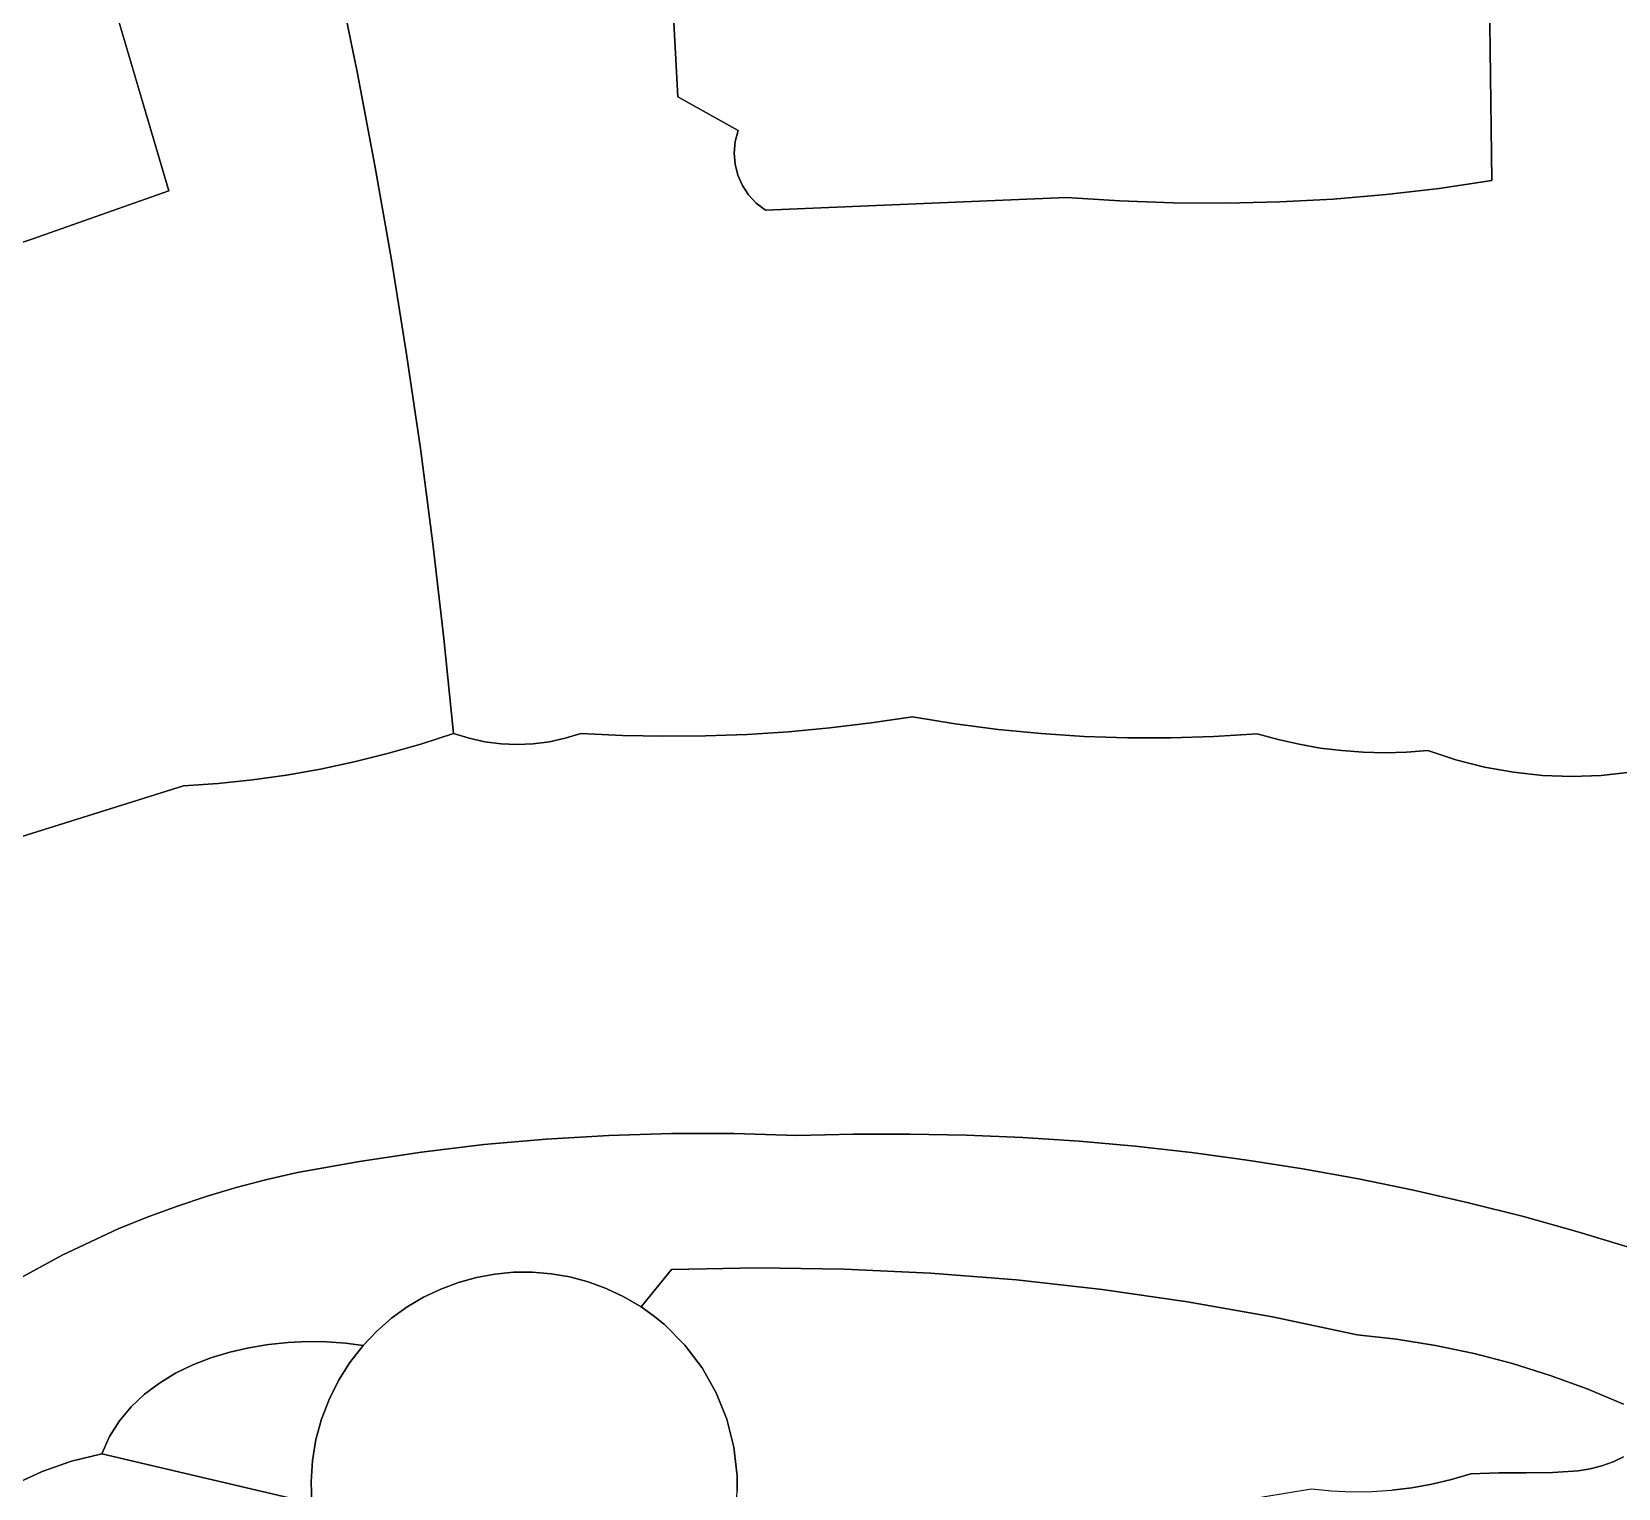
# Model space of a CAD drawing. Header units: inches. Extents: x 37.2 to 70.6, y 17.4 to 61.6.
# Drawn here: x 41.614 to 44.689, y 48.625 to 51.448 of the extents above; entities that cross this region are included whole.
import ezdxf

# ---------------------------------------------------------------- set-up
doc = ezdxf.new("R2010")
doc.units = ezdxf.units.IN
doc.layers.add('SURFACES_FOR_SKETCHUP', color=7, linetype='Continuous')

msp = doc.modelspace()

# ---------------------------------------------------------------- linework, layer by layer
at = {"layer": 'SURFACES_FOR_SKETCHUP'}
for points, invisible_edges in [([(45.6779, 55.185), (44.4376, 51.646), (44.7688, 50.0227)], 3), ([(43.0085, 52.2614), (42.8478, 51.7562), (43.6194, 51.1265)], 11), ([(43.0085, 52.2614), (43.6194, 51.1265), (44.2802, 51.8824)], 11), ([(44.2837, 51.8256), (44.2802, 51.8824), (43.6194, 51.1265)], 10), ([(44.2895, 51.7695), (44.2837, 51.8256), (43.6194, 51.1265)], 10), ([(43.6194, 51.1265), (43.7227, 51.1196), (44.2895, 51.7695)], 10), ([(44.2981, 51.7143), (44.2895, 51.7695), (43.7227, 51.1196)], 10), ([(42.8478, 51.7562), (42.854, 51.5387), (43.6194, 51.1265)], 10), ([(43.7227, 51.1196), (43.8261, 51.1158), (44.2981, 51.7143)], 10), ([(43.9294, 51.1152), (44.2981, 51.7143), (43.8261, 51.1158)], 3), ([(44.0328, 51.1177), (44.2981, 51.7143), (43.9294, 51.1152)], 3), ([(44.0328, 51.1177), (44.136, 51.1233), (44.2981, 51.7143)], 10), ([(44.3279, 51.688), (44.2981, 51.7143), (44.136, 51.1233)], 10), ([(44.136, 51.1233), (44.239, 51.1321), (44.3279, 51.688)], 10), ([(44.3617, 51.6676), (44.3279, 51.688), (44.239, 51.1321)], 10), ([(44.3417, 51.144), (44.3617, 51.6676), (44.239, 51.1321)], 3), ([(44.3617, 51.6676), (44.3417, 51.144), (44.3985, 51.6535)], 3), ([(44.4441, 51.159), (44.3985, 51.6535), (44.3417, 51.144)], 3), ([(44.4441, 51.159), (44.4376, 51.646), (44.3985, 51.6535)], 8), ([(44.4441, 51.159), (44.7688, 50.0227), (44.4376, 51.646)], 3), ([(41.3503, 50.9589), (41.6157, 51.0462), (41.5953, 51.6349)], 10), ([(41.5953, 51.6349), (41.6157, 51.0462), (41.7493, 51.5811)], 3), ([(41.8792, 51.1395), (41.7493, 51.5811), (41.6157, 51.0462)], 2), ([(42.207, 51.5517), (41.7493, 51.5811), (42.2443, 51.3702)], 3), ([(41.8792, 51.1395), (42.2443, 51.3702), (41.7493, 51.5811)], 3), ([(42.2443, 51.3702), (42.854, 51.5387), (42.207, 51.5517)], 3), ([(42.854, 51.5387), (42.2443, 51.3702), (42.8662, 51.3213)], 3), ([(42.854, 51.5387), (42.8662, 51.3213), (42.9831, 51.2564)], 8), ([(42.9831, 51.2564), (43.6194, 51.1265), (42.854, 51.5387)], 11), ([(42.2789, 51.1882), (42.2443, 51.3702), (41.8792, 51.1395)], 10), ([(42.2789, 51.1882), (42.8662, 51.3213), (42.2443, 51.3702)], 3), ([(42.311, 51.0058), (42.8662, 51.3213), (42.2789, 51.1882)], 3), ([(42.8662, 51.3213), (42.311, 51.0058), (42.9825, 51.1697)], 11), ([(42.9773, 51.2346), (42.9831, 51.2564), (42.8662, 51.3213)], 8), ([(42.9754, 51.2125), (42.9773, 51.2346), (42.8662, 51.3213)], 10), ([(42.9772, 51.1908), (42.9754, 51.2125), (42.8662, 51.3213)], 10), ([(42.9825, 51.1697), (42.9772, 51.1908), (42.8662, 51.3213)], 10), ([(42.9773, 51.2346), (42.9772, 51.1908), (42.9831, 51.2564)], 3), ([(42.9825, 51.1697), (42.9831, 51.2564), (42.9772, 51.1908)], 3), ([(43.036, 51.1015), (42.9831, 51.2564), (42.9825, 51.1697)], 11), ([(43.6194, 51.1265), (42.9831, 51.2564), (43.036, 51.1015)], 3), ([(42.9773, 51.2346), (42.9754, 51.2125), (42.9772, 51.1908)], 8), ([(42.311, 51.0058), (42.2789, 51.1882), (41.8792, 51.1395)], 10), ([(42.9825, 51.1697), (42.311, 51.0058), (42.9912, 51.1498)], 3), ([(42.3403, 50.8229), (42.9912, 51.1498), (42.311, 51.0058)], 3), ([(42.9912, 51.1498), (42.3403, 50.8229), (43.0031, 51.1316)], 3), ([(42.9912, 51.1498), (43.036, 51.1015), (42.9825, 51.1697)], 3), ([(43.0181, 51.1153), (43.036, 51.1015), (42.9912, 51.1498)], 10), ([(42.9912, 51.1498), (43.0031, 51.1316), (43.0181, 51.1153)], 8), ([(44.32, 50.0544), (44.3743, 50.0364), (44.4441, 51.159)], 10), ([(44.4441, 51.159), (44.3417, 51.144), (44.32, 50.0544)], 10), ([(44.4296, 50.0223), (44.4441, 51.159), (44.3743, 50.0364)], 3), ([(44.4296, 50.0223), (44.4856, 50.0123), (44.4441, 51.159)], 10), ([(44.5989, 50.0043), (44.6557, 50.0063), (44.4441, 51.159)], 10), ([(44.5421, 50.0063), (44.5989, 50.0043), (44.4441, 51.159)], 10), ([(44.7124, 50.0125), (44.4441, 51.159), (44.6557, 50.0063)], 3), ([(44.4856, 50.0123), (44.5421, 50.0063), (44.4441, 51.159)], 10), ([(44.7688, 50.0227), (44.4441, 51.159), (44.7124, 50.0125)], 3), ([(41.8792, 51.1395), (41.6157, 51.0462), (42.3403, 50.8229)], 10), ([(42.311, 51.0058), (41.8792, 51.1395), (42.3403, 50.8229)], 3), ([(43.0031, 51.1316), (42.3403, 50.8229), (43.0181, 51.1153)], 3), ([(42.367, 50.6396), (43.0181, 51.1153), (42.3403, 50.8229)], 3), ([(43.0181, 51.1153), (42.367, 50.6396), (43.036, 51.1015)], 3), ([(43.036, 51.1015), (43.3206, 50.1199), (43.6194, 51.1265)], 3), ([(43.4035, 50.1064), (43.6194, 51.1265), (43.3206, 50.1199)], 3), ([(43.4867, 50.0955), (43.6194, 51.1265), (43.4035, 50.1064)], 3), ([(43.5701, 50.0873), (43.6194, 51.1265), (43.4867, 50.0955)], 3), ([(43.6194, 51.1265), (43.5701, 50.0873), (43.7227, 51.1196)], 3), ([(43.6538, 50.0819), (43.7227, 51.1196), (43.5701, 50.0873)], 3), ([(43.7375, 50.0791), (43.7227, 51.1196), (43.6538, 50.0819)], 3), ([(43.7227, 51.1196), (43.7375, 50.0791), (43.8261, 51.1158)], 3), ([(43.8214, 50.079), (43.8261, 51.1158), (43.7375, 50.0791)], 3), ([(43.9052, 50.0817), (43.8261, 51.1158), (43.8214, 50.079)], 3), ([(43.8261, 51.1158), (43.9052, 50.0817), (43.9294, 51.1152)], 3), ([(43.989, 50.087), (43.9294, 51.1152), (43.9052, 50.0817)], 3), ([(43.9294, 51.1152), (43.989, 50.087), (44.0328, 51.1177)], 3), ([(43.989, 50.087), (44.0294, 50.0758), (44.136, 51.1233)], 10), ([(44.0328, 51.1177), (43.989, 50.087), (44.136, 51.1233)], 3), ([(44.0294, 50.0758), (44.0702, 50.0666), (44.136, 51.1233)], 10), ([(44.1114, 50.0594), (44.136, 51.1233), (44.0702, 50.0666)], 3), ([(44.1529, 50.0543), (44.136, 51.1233), (44.1114, 50.0594)], 3), ([(44.239, 51.1321), (44.136, 51.1233), (44.2363, 50.0502)], 10), ([(44.1945, 50.0512), (44.2363, 50.0502), (44.136, 51.1233)], 10), ([(44.1529, 50.0543), (44.1945, 50.0512), (44.136, 51.1233)], 10), ([(44.2782, 50.0513), (44.239, 51.1321), (44.2363, 50.0502)], 3), ([(44.3417, 51.144), (44.239, 51.1321), (44.32, 50.0544)], 10), ([(44.32, 50.0544), (44.239, 51.1321), (44.2782, 50.0513)], 3), ([(42.3911, 50.4559), (43.036, 51.1015), (42.367, 50.6396)], 3), ([(43.036, 51.1015), (42.3911, 50.4559), (42.9196, 50.0827)], 11), ([(43.0002, 50.0856), (43.036, 51.1015), (42.9196, 50.0827)], 3), ([(43.0806, 50.0908), (43.036, 51.1015), (43.0002, 50.0856)], 3), ([(43.3206, 50.1199), (43.036, 51.1015), (43.2408, 50.108)], 3), ([(43.1608, 50.0983), (43.036, 51.1015), (43.0806, 50.0908)], 3), ([(43.2408, 50.108), (43.036, 51.1015), (43.1608, 50.0983)], 3), ([(41.6157, 51.0462), (41.3503, 50.9589), (41.908, 49.9859)], 10), ([(41.6157, 51.0462), (41.908, 49.9859), (42.367, 50.6396)], 11), ([(42.367, 50.6396), (42.3403, 50.8229), (41.6157, 51.0462)], 10), ([(41.908, 49.9859), (41.3503, 50.9589), (41.3725, 49.8185)], 3), ([(42.367, 50.6396), (41.908, 49.9859), (42.3911, 50.4559)], 3), ([(41.9747, 49.9907), (42.3911, 50.4559), (41.908, 49.9859)], 3), ([(42.0412, 49.9978), (42.3911, 50.4559), (41.9747, 49.9907)], 3), ([(42.1073, 50.0071), (42.3911, 50.4559), (42.0412, 49.9978)], 3), ([(42.1731, 50.0187), (42.3911, 50.4559), (42.1073, 50.0071)], 3), ([(42.3911, 50.4559), (42.1731, 50.0187), (42.4124, 50.2719)], 3), ([(42.8391, 50.0821), (42.3911, 50.4559), (42.7585, 50.0837)], 3), ([(42.4124, 50.2719), (42.6779, 50.0876), (42.3911, 50.4559)], 3), ([(42.7585, 50.0837), (42.3911, 50.4559), (42.6779, 50.0876)], 3), ([(42.8391, 50.0821), (42.9196, 50.0827), (42.3911, 50.4559)], 10), ([(42.2384, 50.0326), (42.4124, 50.2719), (42.1731, 50.0187)], 3), ([(42.3032, 50.0487), (42.4124, 50.2719), (42.2384, 50.0326)], 3), ([(42.3675, 50.067), (42.4124, 50.2719), (42.3032, 50.0487)], 3), ([(42.4311, 50.0876), (42.4124, 50.2719), (42.3675, 50.067)], 2), ([(42.5858, 50.0676), (42.6169, 50.0716), (42.4124, 50.2719)], 10), ([(42.5545, 50.0663), (42.5858, 50.0676), (42.4124, 50.2719)], 10), ([(42.4614, 50.0783), (42.4921, 50.0716), (42.4124, 50.2719)], 10), ([(42.4311, 50.0876), (42.4614, 50.0783), (42.4124, 50.2719)], 2), ([(42.6779, 50.0876), (42.4124, 50.2719), (42.6476, 50.0783)], 3), ([(42.6476, 50.0783), (42.4124, 50.2719), (42.6169, 50.0716)], 3), ([(42.5232, 50.0676), (42.4124, 50.2719), (42.4921, 50.0716)], 3), ([(42.5545, 50.0663), (42.4124, 50.2719), (42.5232, 50.0676)], 3), ([(43.1608, 50.0983), (43.2063, 49.3111), (43.2408, 50.108)], 3), ([(43.3159, 49.3113), (43.2408, 50.108), (43.2063, 49.3111)], 3), ([(43.4035, 50.1064), (43.3206, 50.1199), (43.2408, 50.108)], 8), ([(43.4035, 50.1064), (43.2408, 50.108), (43.3159, 49.3113)], 11), ([(43.3159, 49.3113), (43.4254, 49.3091), (43.4035, 50.1064)], 10), ([(43.4867, 50.0955), (43.4035, 50.1064), (43.4254, 49.3091)], 10), ([(42.4614, 50.0783), (42.4311, 50.0876), (42.3675, 50.067)], 8), ([(42.4614, 50.0783), (42.3675, 50.067), (42.4921, 50.0716)], 3), ([(42.4921, 50.0716), (42.3675, 50.067), (42.4896, 49.2907)], 11), ([(42.4921, 50.0716), (42.4896, 49.2907), (42.5232, 50.0676)], 3), ([(42.5858, 50.0676), (42.732, 49.3087), (42.6169, 50.0716)], 3), ([(42.6169, 50.0716), (42.732, 49.3087), (42.6476, 50.0783)], 3), ([(42.7585, 50.0837), (42.6779, 50.0876), (42.6476, 50.0783)], 8), ([(42.6476, 50.0783), (42.732, 49.3087), (42.7585, 50.0837)], 11), ([(42.8535, 49.3122), (42.7585, 50.0837), (42.732, 49.3087)], 3), ([(42.8391, 50.0821), (42.7585, 50.0837), (42.8535, 49.3122)], 10), ([(42.9196, 50.0827), (42.8391, 50.0821), (42.8535, 49.3122)], 10), ([(42.9751, 49.3121), (42.9196, 50.0827), (42.8535, 49.3122)], 3), ([(42.9196, 50.0827), (42.9751, 49.3121), (43.0002, 50.0856)], 3), ([(43.0967, 49.3084), (43.0002, 50.0856), (42.9751, 49.3121)], 3), ([(43.0002, 50.0856), (43.0967, 49.3084), (43.0806, 50.0908)], 3), ([(43.0806, 50.0908), (43.2063, 49.3111), (43.1608, 50.0983)], 3), ([(43.2063, 49.3111), (43.0806, 50.0908), (43.0967, 49.3084)], 3), ([(43.5701, 50.0873), (43.4867, 50.0955), (43.4254, 49.3091)], 10), ([(43.4254, 49.3091), (43.5347, 49.3044), (43.5701, 50.0873)], 10), ([(43.6538, 50.0819), (43.5701, 50.0873), (43.5347, 49.3044)], 10), ([(43.6538, 50.0819), (43.5347, 49.3044), (43.6439, 49.2972)], 9), ([(43.6538, 50.0819), (43.6439, 49.2972), (43.7375, 50.0791)], 3), ([(43.7528, 49.2875), (43.7375, 50.0791), (43.6439, 49.2972)], 3), ([(43.7375, 50.0791), (43.7528, 49.2875), (43.8214, 50.079)], 3), ([(43.8614, 49.2754), (43.8214, 50.079), (43.7528, 49.2875)], 3), ([(43.8214, 50.079), (43.8614, 49.2754), (43.9052, 50.0817)], 3), ([(43.9052, 50.0817), (43.8614, 49.2754), (44.0294, 50.0758)], 11), ([(44.0294, 50.0758), (43.8614, 49.2754), (44.0702, 50.0666)], 3), ([(44.0294, 50.0758), (43.989, 50.087), (43.9052, 50.0817)], 8), ([(42.2384, 50.0326), (42.3689, 49.2763), (42.3032, 50.0487)], 3), ([(42.3032, 50.0487), (42.4896, 49.2907), (42.3675, 50.067)], 3), ([(42.4896, 49.2907), (42.3032, 50.0487), (42.3689, 49.2763)], 3), ([(42.6106, 49.3015), (42.5232, 50.0676), (42.4896, 49.2907)], 3), ([(42.5232, 50.0676), (42.6106, 49.3015), (42.5545, 50.0663)], 3), ([(42.5545, 50.0663), (42.6106, 49.3015), (42.5858, 50.0676)], 3), ([(42.732, 49.3087), (42.5858, 50.0676), (42.6106, 49.3015)], 3), ([(43.9697, 49.2608), (44.0702, 50.0666), (43.8614, 49.2754)], 3), ([(44.0702, 50.0666), (43.9697, 49.2608), (44.1114, 50.0594)], 3), ([(44.1114, 50.0594), (43.9697, 49.2608), (44.1529, 50.0543)], 3), ([(44.0777, 49.2437), (44.1529, 50.0543), (43.9697, 49.2608)], 3), ([(44.1529, 50.0543), (44.0777, 49.2437), (44.1945, 50.0512)], 3), ([(44.1852, 49.2243), (44.1945, 50.0512), (44.0777, 49.2437)], 3), ([(44.1945, 50.0512), (44.1852, 49.2243), (44.2363, 50.0502)], 3), ([(44.2363, 50.0502), (44.1852, 49.2243), (44.3743, 50.0364)], 11), ([(44.3743, 50.0364), (44.2782, 50.0513), (44.2363, 50.0502)], 9), ([(44.3743, 50.0364), (44.32, 50.0544), (44.2782, 50.0513)], 8), ([(42.1073, 50.0071), (42.2486, 49.2583), (42.1731, 50.0187)], 3), ([(42.1731, 50.0187), (42.3689, 49.2763), (42.2384, 50.0326)], 3), ([(42.3689, 49.2763), (42.1731, 50.0187), (42.2486, 49.2583)], 3), ([(44.3743, 50.0364), (44.1852, 49.2243), (44.4296, 50.0223)], 3), ([(44.2923, 49.2023), (44.4296, 50.0223), (44.1852, 49.2243)], 3), ([(44.4296, 50.0223), (44.2923, 49.2023), (44.4856, 50.0123)], 3), ([(44.3989, 49.178), (44.4856, 50.0123), (44.2923, 49.2023)], 3), ([(44.4856, 50.0123), (44.3989, 49.178), (44.5421, 50.0063)], 3), ([(44.838, 49.9885), (44.7124, 50.0125), (44.6557, 50.0063)], 9), ([(41.3725, 49.8185), (41.8939, 49.1711), (41.908, 49.9859)], 3), ([(41.9514, 49.1903), (41.908, 49.9859), (41.8939, 49.1711)], 3), ([(41.908, 49.9859), (42.069, 49.2231), (41.9747, 49.9907)], 3), ([(42.069, 49.2231), (41.908, 49.9859), (42.0098, 49.2076)], 3), ([(42.0098, 49.2076), (41.908, 49.9859), (41.9514, 49.1903)], 3), ([(41.9747, 49.9907), (42.1289, 49.2367), (42.0412, 49.9978)], 3), ([(42.1289, 49.2367), (41.9747, 49.9907), (42.069, 49.2231)], 3), ([(42.0412, 49.9978), (42.2486, 49.2583), (42.1073, 50.0071)], 3), ([(42.2486, 49.2583), (42.0412, 49.9978), (42.1289, 49.2367)], 3), ([(44.5421, 50.0063), (44.3989, 49.178), (44.5989, 50.0043)], 3), ([(44.505, 49.1512), (44.5989, 50.0043), (44.3989, 49.178)], 3), ([(44.6106, 49.122), (44.6557, 50.0063), (44.505, 49.1512)], 3), ([(44.5989, 50.0043), (44.505, 49.1512), (44.6557, 50.0063)], 3), ([(44.6557, 50.0063), (44.6106, 49.122), (44.9087, 49.9581)], 11), ([(44.838, 49.9885), (44.6557, 50.0063), (44.9087, 49.9581)], 3), ([(44.7155, 49.0904), (44.9087, 49.9581), (44.6106, 49.122)], 3), ([(41.2549, 49.7644), (41.6722, 49.0766), (41.3725, 49.8185)], 3), ([(41.7812, 49.1273), (41.3725, 49.8185), (41.6722, 49.0766)], 3), ([(41.8371, 49.1501), (41.3725, 49.8185), (41.7812, 49.1273)], 3), ([(41.8939, 49.1711), (41.3725, 49.8185), (41.8371, 49.1501)], 3), ([(41.6722, 49.0766), (41.2549, 49.7644), (41.5671, 49.0193)], 3), ([(42.4896, 49.2907), (42.5475, 49.0433), (42.6106, 49.3015)], 3), ([(42.584, 49.0435), (42.6106, 49.3015), (42.5475, 49.0433)], 3), ([(42.6204, 49.0405), (42.6106, 49.3015), (42.584, 49.0435)], 3), ([(42.6106, 49.3015), (42.6566, 49.0343), (42.732, 49.3087)], 3), ([(42.6566, 49.0343), (42.6106, 49.3015), (42.6204, 49.0405)], 3), ([(42.6923, 49.0248), (42.732, 49.3087), (42.6566, 49.0343)], 3), ([(42.8537, 49.0486), (42.732, 49.3087), (42.6923, 49.0248)], 11), ([(42.732, 49.3087), (42.8537, 49.0486), (42.8535, 49.3122)], 3), ([(42.8535, 49.3122), (42.8537, 49.0486), (42.9751, 49.3121)], 3), ([(43.0212, 49.0517), (42.9751, 49.3121), (42.8537, 49.0486)], 3), ([(42.9751, 49.3121), (43.0212, 49.0517), (43.0967, 49.3084)], 3), ([(43.1885, 49.0494), (43.0967, 49.3084), (43.0212, 49.0517)], 3), ([(43.0967, 49.3084), (43.1885, 49.0494), (43.2063, 49.3111)], 3), ([(43.2063, 49.3111), (43.1885, 49.0494), (43.3159, 49.3113)], 3), ([(43.3556, 49.0417), (43.3159, 49.3113), (43.1885, 49.0494)], 3), ([(43.3159, 49.3113), (43.3556, 49.0417), (43.4254, 49.3091)], 3), ([(43.3556, 49.0417), (43.5223, 49.0285), (43.4254, 49.3091)], 10), ([(43.5347, 49.3044), (43.4254, 49.3091), (43.5223, 49.0285)], 10), ([(43.6439, 49.2972), (43.5347, 49.3044), (43.5223, 49.0285)], 10), ([(42.2486, 49.2583), (42.4063, 49.0108), (42.3689, 49.2763)], 3), ([(42.3689, 49.2763), (42.4756, 49.0333), (42.4896, 49.2907)], 3), ([(42.4756, 49.0333), (42.3689, 49.2763), (42.4405, 49.0236)], 3), ([(42.4405, 49.0236), (42.3689, 49.2763), (42.4063, 49.0108)], 3), ([(42.5113, 49.0399), (42.4896, 49.2907), (42.4756, 49.0333)], 3), ([(42.5475, 49.0433), (42.4896, 49.2907), (42.5113, 49.0399)], 3), ([(43.5223, 49.0285), (43.6885, 49.01), (43.6439, 49.2972)], 10), ([(43.7528, 49.2875), (43.6439, 49.2972), (43.6885, 49.01)], 10), ([(43.8614, 49.2754), (43.7528, 49.2875), (43.6885, 49.01)], 10), ([(43.6885, 49.01), (43.8541, 48.9862), (43.8614, 49.2754)], 10), ([(43.9697, 49.2608), (43.8614, 49.2754), (43.8541, 48.9862)], 10), ([(42.1289, 49.2367), (42.3111, 48.9542), (42.2486, 49.2583)], 3), ([(42.3413, 48.9761), (42.2486, 49.2583), (42.3111, 48.9542)], 3), ([(42.4063, 49.0108), (42.2486, 49.2583), (42.3731, 48.995)], 3), ([(42.3731, 48.995), (42.2486, 49.2583), (42.3413, 48.9761)], 3), ([(43.8541, 48.9862), (44.0189, 48.957), (43.9697, 49.2608)], 10), ([(43.9697, 49.2608), (44.0189, 48.957), (44.0777, 49.2437)], 3), ([(44.0777, 49.2437), (44.0189, 48.957), (44.1852, 49.2243)], 3), ([(41.9514, 49.1903), (42.0346, 48.8971), (42.0098, 49.2076)], 3), ([(42.0098, 49.2076), (42.1105, 48.9074), (42.069, 49.2231)], 3), ([(42.0725, 48.9034), (42.0098, 49.2076), (42.0346, 48.8971)], 3), ([(42.1105, 48.9074), (42.0098, 49.2076), (42.0725, 48.9034)], 3), ([(42.069, 49.2231), (42.1483, 48.9091), (42.1289, 49.2367)], 3), ([(42.1483, 48.9091), (42.069, 49.2231), (42.1105, 48.9074)], 3), ([(42.1483, 48.9091), (42.1854, 48.9086), (42.1289, 49.2367)], 10), ([(42.3111, 48.9542), (42.1289, 49.2367), (42.1854, 48.9086)], 11), ([(44.1828, 48.9224), (44.1852, 49.2243), (44.0189, 48.957)], 3), ([(44.1852, 49.2243), (44.1828, 48.9224), (44.2923, 49.2023)], 3), ([(41.8939, 49.1711), (41.9973, 48.8885), (41.9514, 49.1903)], 3), ([(42.0346, 48.8971), (41.9514, 49.1903), (41.9973, 48.8885)], 3), ([(44.2591, 48.9137), (44.2923, 49.2023), (44.1828, 48.9224)], 3), ([(44.2923, 49.2023), (44.2591, 48.9137), (44.3989, 49.178)], 3), ([(44.3347, 48.9015), (44.3989, 49.178), (44.2591, 48.9137)], 3), ([(44.4097, 48.8857), (44.3989, 49.178), (44.3347, 48.9015)], 3), ([(44.3989, 49.178), (44.4097, 48.8857), (44.505, 49.1512)], 3), ([(41.8371, 49.1501), (41.7812, 49.1273), (41.9258, 48.8638)], 10), ([(41.8371, 49.1501), (41.9609, 48.8774), (41.8939, 49.1711)], 3), ([(41.8371, 49.1501), (41.9258, 48.8638), (41.9609, 48.8774)], 9), ([(41.9973, 48.8885), (41.8939, 49.1711), (41.9609, 48.8774)], 3), ([(44.4097, 48.8857), (44.4837, 48.8664), (44.505, 49.1512)], 10), ([(44.6106, 49.122), (44.505, 49.1512), (44.4837, 48.8664)], 10), ([(41.7812, 49.1273), (41.6722, 49.0766), (41.861, 48.8287)], 10), ([(41.861, 48.8287), (41.8923, 48.8476), (41.7812, 49.1273)], 10), ([(41.8923, 48.8476), (41.9258, 48.8638), (41.7812, 49.1273)], 10), ([(44.4837, 48.8664), (44.5568, 48.8436), (44.6106, 49.122)], 10), ([(44.7155, 49.0904), (44.6106, 49.122), (44.5568, 48.8436)], 10), ([(44.5568, 48.8436), (44.6287, 48.8174), (44.7155, 49.0904)], 10), ([(44.6287, 48.8174), (44.6994, 48.7878), (44.7155, 49.0904)], 10), ([(41.5671, 49.0193), (41.8062, 48.7826), (41.6722, 49.0766)], 3), ([(41.8322, 48.807), (41.6722, 49.0766), (41.8062, 48.7826)], 3), ([(41.8322, 48.807), (41.861, 48.8287), (41.6722, 49.0766)], 10), ([(42.1753, 48.7587), (42.3045, 48.3124), (42.5113, 49.0399)], 11), ([(42.2561, 48.9015), (42.1753, 48.7587), (42.5113, 49.0399)], 11), ([(42.5113, 49.0399), (42.4756, 49.0333), (42.2561, 48.9015)], 10), ([(42.2561, 48.9015), (42.4756, 49.0333), (42.2826, 48.9293)], 3), ([(42.4756, 49.0333), (42.4405, 49.0236), (42.2826, 48.9293)], 10), ([(42.4405, 49.0236), (42.4063, 49.0108), (42.2826, 48.9293)], 10), ([(42.5113, 49.0399), (42.3045, 48.3124), (42.9795, 48.5919)], 11), ([(42.5113, 49.0399), (42.7946, 48.9762), (42.5475, 49.0433)], 3), ([(42.7946, 48.9762), (42.5113, 49.0399), (42.9404, 48.8098)], 11), ([(42.9404, 48.8098), (42.5113, 49.0399), (42.9795, 48.5919)], 11), ([(42.5475, 49.0433), (42.7615, 48.9958), (42.584, 49.0435)], 3), ([(42.7615, 48.9958), (42.5475, 49.0433), (42.7946, 48.9762)], 3), ([(42.584, 49.0435), (42.7615, 48.9958), (42.6204, 49.0405)], 3), ([(42.6566, 49.0343), (42.6204, 49.0405), (42.7273, 49.0119)], 10), ([(42.7615, 48.9958), (42.7273, 49.0119), (42.6204, 49.0405)], 10), ([(42.7273, 49.0119), (42.6923, 49.0248), (42.6566, 49.0343)], 8), ([(42.6923, 49.0248), (42.7273, 49.0119), (42.8537, 49.0486)], 10), ([(42.7273, 49.0119), (42.7615, 48.9958), (42.8537, 49.0486)], 10), ([(42.7615, 48.9958), (42.7946, 48.9762), (42.8537, 49.0486)], 8), ([(42.7946, 48.9762), (42.8179, 48.9597), (42.8537, 49.0486)], 2), ([(42.8179, 48.9597), (42.8399, 48.9419), (42.8537, 49.0486)], 10), ([(42.8399, 48.9419), (42.8795, 48.9022), (42.8537, 49.0486)], 10), ([(43.0212, 49.0517), (42.8537, 49.0486), (42.8795, 48.9022)], 10), ([(43.0212, 49.0517), (42.8795, 48.9022), (42.9132, 48.8579)], 9), ([(43.0212, 49.0517), (42.9132, 48.8579), (42.9404, 48.8098)], 9), ([(43.0212, 49.0517), (42.9404, 48.8098), (43.1885, 49.0494)], 3), ([(42.9611, 48.7584), (43.1885, 49.0494), (42.9404, 48.8098)], 3), ([(42.9747, 48.7045), (43.1885, 49.0494), (42.9611, 48.7584)], 3), ([(43.1885, 49.0494), (42.9747, 48.7045), (43.3556, 49.0417)], 3), ([(43.3556, 49.0417), (42.9747, 48.7045), (43.3585, 48.424)], 11), ([(43.3556, 49.0417), (43.5379, 48.4895), (43.5223, 49.0285)], 3), ([(43.5379, 48.4895), (43.3556, 49.0417), (43.4478, 48.458)], 3), ([(43.4478, 48.458), (43.3556, 49.0417), (43.3585, 48.424)], 3), ([(43.5223, 49.0285), (43.6289, 48.5184), (43.6885, 49.01)], 3), ([(43.6289, 48.5184), (43.5223, 49.0285), (43.5379, 48.4895)], 3), ([(41.4662, 48.9555), (41.6903, 48.6773), (41.5671, 49.0193)], 3), ([(41.8062, 48.7826), (41.5671, 49.0193), (41.7834, 48.7552)], 3), ([(41.7834, 48.7552), (41.5671, 49.0193), (41.6903, 48.6773)], 11), ([(42.2826, 48.9293), (42.4063, 49.0108), (42.3111, 48.9542)], 3), ([(42.3731, 48.995), (42.3111, 48.9542), (42.4063, 49.0108)], 3), ([(42.3731, 48.995), (42.3413, 48.9761), (42.3111, 48.9542)], 8), ([(43.7206, 48.5448), (43.6885, 49.01), (43.6289, 48.5184)], 3), ([(43.6885, 49.01), (43.8131, 48.5685), (43.8541, 48.9862)], 3), ([(43.8131, 48.5685), (43.6885, 49.01), (43.7206, 48.5448)], 3), ([(42.7946, 48.9762), (42.9132, 48.8579), (42.8179, 48.9597)], 3), ([(42.9132, 48.8579), (42.7946, 48.9762), (42.9404, 48.8098)], 3), ([(43.8131, 48.5685), (43.9062, 48.5896), (43.8541, 48.9862)], 10), ([(44.0189, 48.957), (43.8541, 48.9862), (43.9062, 48.5896)], 10), ([(41.6335, 48.6574), (41.6903, 48.6773), (41.4662, 48.9555)], 10), ([(41.5793, 48.632), (41.6335, 48.6574), (41.4662, 48.9555)], 10), ([(42.3111, 48.9542), (42.1854, 48.9086), (42.2826, 48.9293)], 3), ([(42.8399, 48.9419), (42.8179, 48.9597), (42.8795, 48.9022)], 2), ([(42.9132, 48.8579), (42.8795, 48.9022), (42.8179, 48.9597)], 10), ([(43.9062, 48.5896), (43.9999, 48.6081), (44.0189, 48.957)], 10), ([(43.9999, 48.6081), (44.0941, 48.6239), (44.0189, 48.957)], 10), ([(44.1828, 48.9224), (44.0189, 48.957), (44.0941, 48.6239)], 10), ([(42.0725, 48.9034), (42.0346, 48.8971), (42.1753, 48.7587)], 10), ([(42.1105, 48.9074), (42.0725, 48.9034), (42.1899, 48.797)], 10), ([(42.1753, 48.7587), (42.1899, 48.797), (42.0725, 48.9034)], 10), ([(42.1483, 48.9091), (42.1105, 48.9074), (42.1899, 48.797)], 10), ([(42.1483, 48.9091), (42.2083, 48.8338), (42.1854, 48.9086)], 3), ([(42.2083, 48.8338), (42.1483, 48.9091), (42.1899, 48.797)], 3), ([(42.1899, 48.797), (42.1753, 48.7587), (42.2561, 48.9015)], 10), ([(42.2215, 48.9061), (42.2826, 48.9293), (42.1854, 48.9086)], 3), ([(42.1854, 48.9086), (42.2304, 48.8687), (42.2215, 48.9061)], 3), ([(42.2304, 48.8687), (42.1854, 48.9086), (42.2083, 48.8338)], 3), ([(42.2561, 48.9015), (42.2304, 48.8687), (42.1899, 48.797)], 10), ([(42.2215, 48.9061), (42.2561, 48.9015), (42.2826, 48.9293)], 8), ([(42.2561, 48.9015), (42.2215, 48.9061), (42.2304, 48.8687)], 2), ([(44.0941, 48.6239), (44.1331, 48.6199), (44.1828, 48.9224)], 10), ([(44.1331, 48.6199), (44.1722, 48.618), (44.1828, 48.9224)], 10), ([(44.2112, 48.6184), (44.1828, 48.9224), (44.1722, 48.618)], 3), ([(44.1828, 48.9224), (44.2112, 48.6184), (44.2591, 48.9137)], 3), ([(44.2502, 48.6209), (44.2591, 48.9137), (44.2112, 48.6184)], 3), ([(44.289, 48.6256), (44.2591, 48.9137), (44.2502, 48.6209)], 3), ([(44.2591, 48.9137), (44.289, 48.6256), (44.3347, 48.9015)], 3), ([(44.3274, 48.6325), (44.3347, 48.9015), (44.289, 48.6256)], 3), ([(44.3655, 48.6416), (44.3347, 48.9015), (44.3274, 48.6325)], 3), ([(44.4097, 48.8857), (44.3347, 48.9015), (44.3655, 48.6416)], 10), ([(41.9609, 48.8774), (41.9258, 48.8638), (42.1577, 48.6785)], 10), ([(41.9973, 48.8885), (41.9609, 48.8774), (42.1645, 48.719)], 10), ([(42.1577, 48.6785), (42.1645, 48.719), (41.9609, 48.8774)], 10), ([(42.0346, 48.8971), (41.9973, 48.8885), (42.1645, 48.719)], 10), ([(42.1753, 48.7587), (42.0346, 48.8971), (42.1645, 48.719)], 3), ([(44.4031, 48.6527), (44.4097, 48.8857), (44.3655, 48.6416)], 3), ([(44.4837, 48.8664), (44.4097, 48.8857), (44.4031, 48.6527)], 10), ([(41.8923, 48.8476), (41.861, 48.8287), (42.1577, 48.6785)], 10), ([(41.9258, 48.8638), (41.8923, 48.8476), (42.1577, 48.6785)], 10), ([(42.2083, 48.8338), (42.1899, 48.797), (42.2304, 48.8687)], 2), ([(44.4572, 48.6545), (44.4837, 48.8664), (44.4031, 48.6527)], 3), ([(44.5105, 48.6545), (44.4837, 48.8664), (44.4572, 48.6545)], 3), ([(44.4837, 48.8664), (44.5105, 48.6545), (44.5568, 48.8436)], 3), ([(44.5621, 48.6551), (44.5568, 48.8436), (44.5105, 48.6545)], 3), ([(44.5568, 48.8436), (44.5621, 48.6551), (44.6287, 48.8174)], 3), ([(41.861, 48.8287), (41.8322, 48.807), (42.155, 48.6372)], 10), ([(42.155, 48.6372), (42.1577, 48.6785), (41.861, 48.8287)], 10), ([(42.9404, 48.8098), (42.9795, 48.5919), (42.9611, 48.7584)], 3), ([(44.6113, 48.6588), (44.6287, 48.8174), (44.5621, 48.6551)], 3), ([(44.6113, 48.6588), (44.6348, 48.6627), (44.6287, 48.8174)], 10), ([(44.6994, 48.7878), (44.6287, 48.8174), (44.6573, 48.6682)], 10), ([(44.6348, 48.6627), (44.6573, 48.6682), (44.6287, 48.8174)], 10), ([(41.8062, 48.7826), (41.7834, 48.7552), (42.155, 48.6372)], 10), ([(41.8322, 48.807), (41.8062, 48.7826), (42.155, 48.6372)], 10), ([(44.6573, 48.6682), (44.6789, 48.6758), (44.6994, 48.7878)], 10), ([(44.6789, 48.6758), (44.6994, 48.6857), (44.6994, 48.7878)], 10), ([(41.6903, 48.6773), (41.7644, 48.7249), (41.7834, 48.7552)], 9), ([(41.7834, 48.7552), (41.7644, 48.7249), (42.155, 48.6372)], 10), ([(42.1753, 48.7587), (42.1645, 48.719), (42.1564, 48.5956)], 10), ([(42.1564, 48.5956), (42.3045, 48.3124), (42.1753, 48.7587)], 11), ([(42.9611, 48.7584), (42.9812, 48.6204), (42.9747, 48.7045)], 3), ([(42.9795, 48.5919), (42.9812, 48.6204), (42.9611, 48.7584)], 10), ([(41.6903, 48.6773), (41.7493, 48.6915), (41.7644, 48.7249)], 8), ([(41.7493, 48.6915), (42.155, 48.6372), (41.7644, 48.7249)], 3), ([(42.1577, 48.6785), (42.155, 48.6372), (42.1645, 48.719)], 2), ([(42.1564, 48.5956), (42.1645, 48.719), (42.155, 48.6372)], 3), ([(41.6903, 48.6773), (42.175, 48.4717), (41.7493, 48.6915)], 3), ([(42.1571, 48.5531), (41.7493, 48.6915), (42.1634, 48.5116)], 3), ([(42.1571, 48.5531), (42.1564, 48.5956), (41.7493, 48.6915)], 8), ([(42.1634, 48.5116), (41.7493, 48.6915), (42.175, 48.4717)], 3), ([(41.7493, 48.6915), (42.1564, 48.5956), (42.155, 48.6372)], 8), ([(42.9809, 48.6488), (42.9747, 48.7045), (42.9812, 48.6204)], 2), ([(42.9809, 48.6488), (43.3585, 48.424), (42.9747, 48.7045)], 3), ([(44.6994, 48.6857), (44.6789, 48.6758), (44.8388, 48.2751)], 10), ([(41.5142, 48.0047), (41.5537, 47.9702), (41.6903, 48.6773)], 10), ([(41.6903, 48.6773), (41.6335, 48.6574), (41.5142, 48.0047)], 10), ([(41.6335, 48.6574), (41.5793, 48.632), (41.5142, 48.0047)], 10), ([(42.1918, 48.4338), (41.6903, 48.6773), (41.5537, 47.9702)], 11), ([(42.175, 48.4717), (41.6903, 48.6773), (42.1918, 48.4338)], 3), ([(44.4572, 48.6545), (44.4031, 48.6527), (44.3655, 48.6416)], 8), ([(44.4572, 48.6545), (44.3655, 48.6416), (44.3862, 48.2431)], 11), ([(44.3862, 48.2431), (44.5367, 48.258), (44.4572, 48.6545)], 10), ([(44.5105, 48.6545), (44.4572, 48.6545), (44.5367, 48.258)], 10), ([(44.5621, 48.6551), (44.5105, 48.6545), (44.5367, 48.258)], 10), ([(44.5367, 48.258), (44.6876, 48.2686), (44.5621, 48.6551)], 10), ([(44.6113, 48.6588), (44.5621, 48.6551), (44.6876, 48.2686)], 10), ([(44.6348, 48.6627), (44.6113, 48.6588), (44.6876, 48.2686)], 10), ([(44.6573, 48.6682), (44.6348, 48.6627), (44.6876, 48.2686)], 10), ([(44.6876, 48.2686), (44.6789, 48.6758), (44.6573, 48.6682)], 9), ([(44.6876, 48.2686), (44.8388, 48.2751), (44.6789, 48.6758)], 10), ([(42.9812, 48.6204), (43.3585, 48.424), (42.9809, 48.6488)], 3), ([(44.289, 48.6256), (44.2502, 48.6209), (44.3862, 48.2431)], 10), ([(44.3274, 48.6325), (44.289, 48.6256), (44.3862, 48.2431)], 10), ([(44.3655, 48.6416), (44.3274, 48.6325), (44.3862, 48.2431)], 10)]:
    msp.add_3dface(points, dxfattribs=dict(at, invisible_edges=invisible_edges))

doc.saveas('drawing.dxf')
